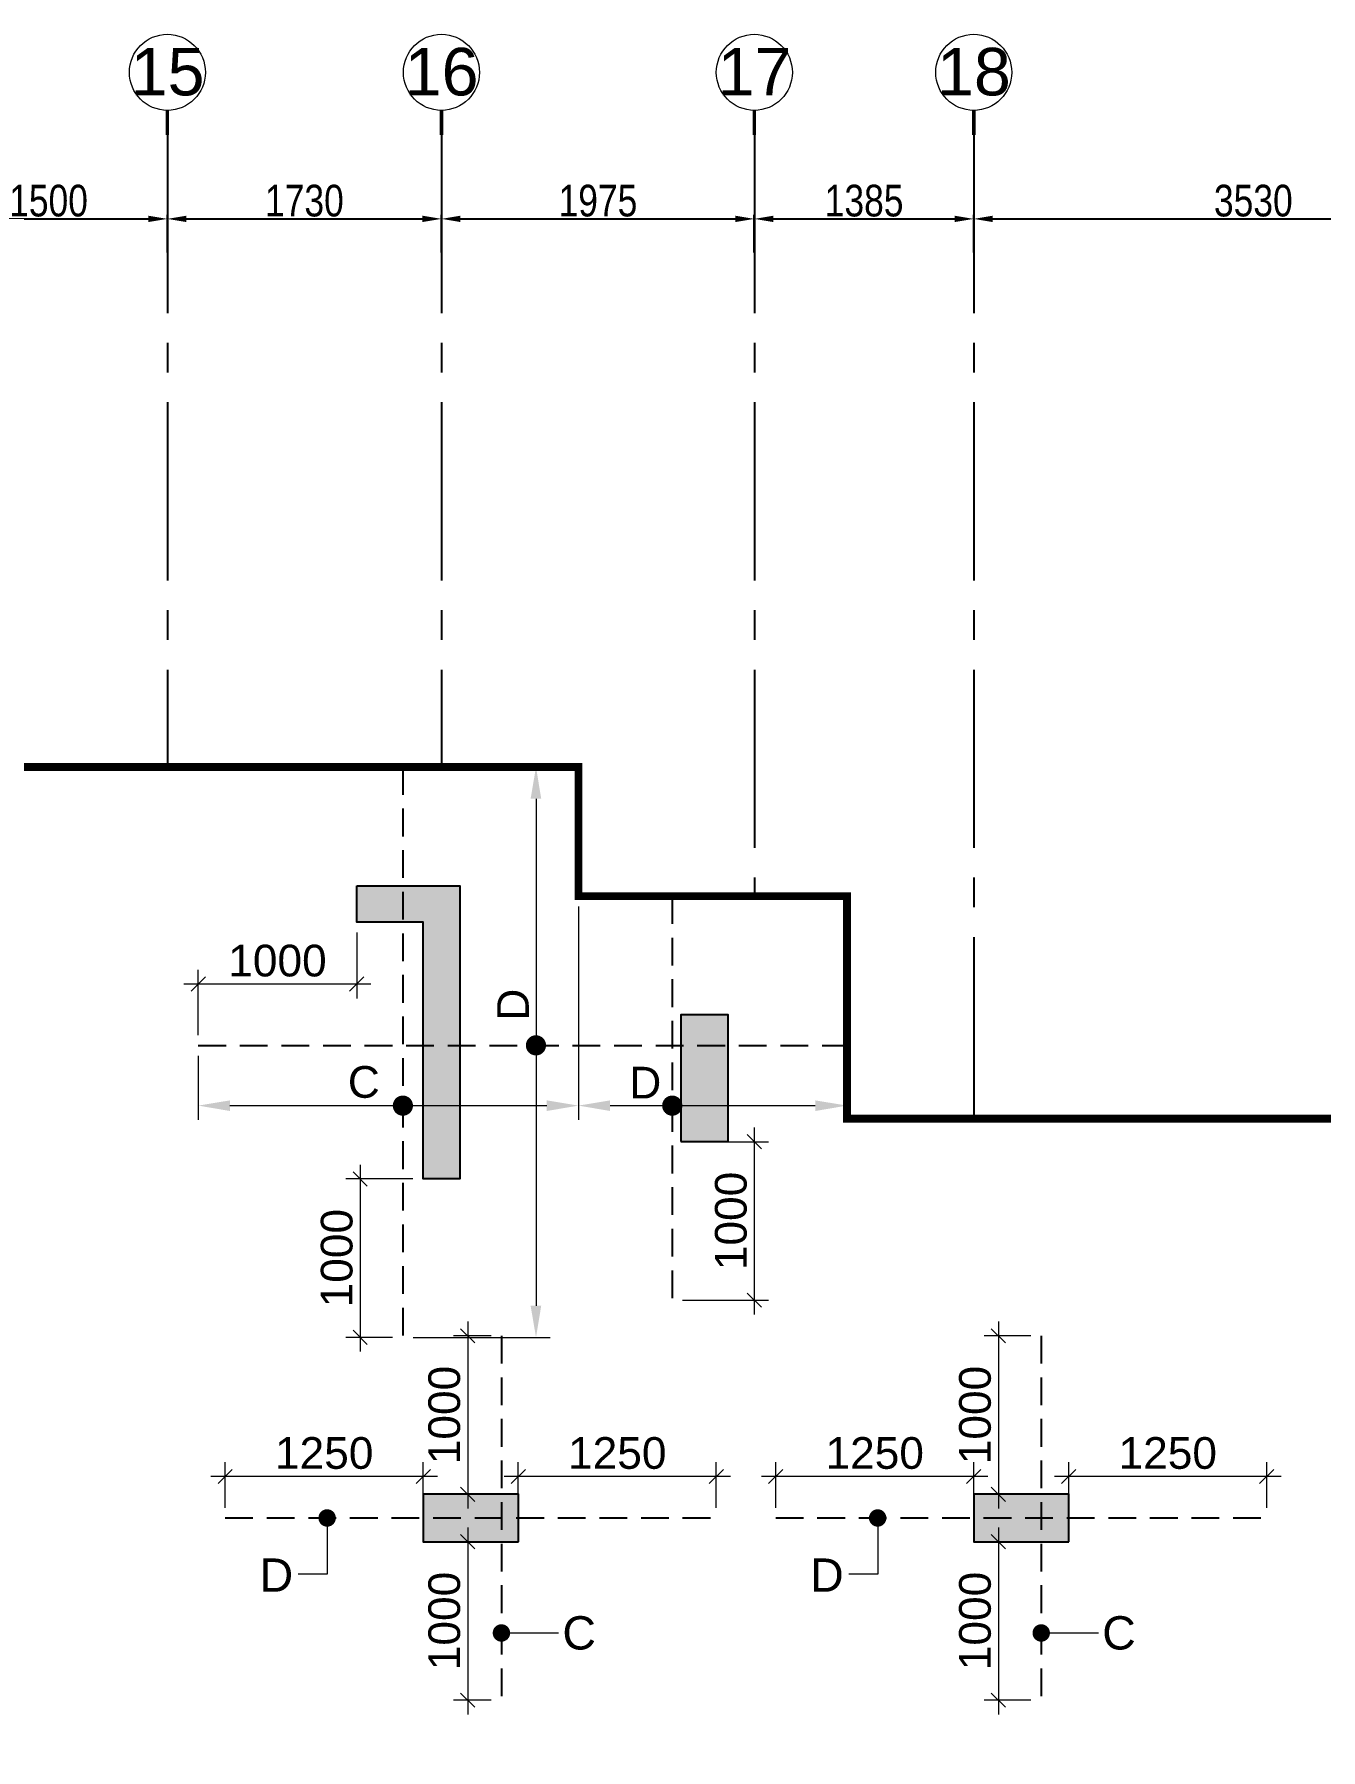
# Model space of a CAD drawing. Header units: millimetres. Extents: x 1123469 to 1883119, y -126924 to 196924.
# Drawn here: x 1483194 to 1491314, y 151212 to 162039 of the extents above; entities that cross this region are included whole.
import ezdxf
from ezdxf.enums import TextEntityAlignment as Align

# ---------------------------------------------------------------- set-up
doc = ezdxf.new("R2010")
doc.units = ezdxf.units.MM
doc.header["$LTSCALE"] = 500
doc.header["$MEASUREMENT"] = 0
doc.header["$PDMODE"] = 34
for name, pattern in [('CONTINOUS', [0]), ('HIDDEN', [0.375, 0.25, -0.125]), ('Site$0$CENTER2', [1.125, 0.75, -0.125, 0.125, -0.125])]:
    doc.linetypes.add(name, pattern=pattern)
doc.layers.get('Defpoints').update_dxf_attribs({"lineweight": 0})
for name, color, linetype, lineweight in [('ARWO', 1, 'Continuous', 18), ('CUT OUT', 1, 'Continuous', 13), ('dim-M', 1, 'Continuous', 15), ('FOOTING', 1, 'Continuous', 15), ('GRID NO.', 7, 'Continuous', 20), ('S - SUNK', 251, 'Continuous', 0), ('TOWER COL HATCH', 253, 'Continuous', 20)]:
    doc.layers.add(name, color=color, linetype=linetype, lineweight=lineweight)
for name, color, linetype in [('COL. DIM', 3, 'Continuous'), ('GRID', 7, 'Continuous'), ('GRID DIM', 7, 'Continuous'), ('reinf.', 4, 'Continuous'), ('TEXT 1', 1, 'Continuous'), ('TOWER AREA COLUMN.', 6, 'Continuous')]:
    doc.layers.add(name, color=color, linetype=linetype)
doc.styles.add('3mm', font='arial.ttf')
doc.styles.add('D50', font='arial.ttf', dxfattribs={"width": 0.8})
doc.dimstyles.new('INNER DIM', dxfattribs={"dimtxt": 200, "dimasz": 120, "dimexe": 25, "dimexo": 25, "dimgap": 12, "dimtad": 1, "dimdec": 0, "dimrnd": 5, "dimzin": 0, "dimdsep": 46, "dimtxsty": 'D50', "dimcen": 0.09, "dimdle": 25, "dimclrt": 6, "dimadec": 0, "dimazin": 0, "dimtfac": 1, "dimtdec": 0, "dimtofl": 0, "dimtmove": 1, "dimatfit": 3, "dimfxl": 75, "dimtolj": 1, "dimtzin": 0, "dimarcsym": 0})
doc.dimstyles.new('PARAMVEER', dxfattribs={"dimtxt": 200, "dimasz": 100, "dimexe": 0, "dimexo": 25, "dimgap": 10, "dimtad": 1, "dimdec": 0, "dimrnd": 5, "dimzin": 0, "dimdsep": 46, "dimtxsty": '3mm', "dimblk": 'OBLIQUE', "dimcen": 0.09, "dimdle": 75, "dimclrd": 1, "dimclre": 1, "dimclrt": 3, "dimadec": 0, "dimazin": 0, "dimtfac": 1, "dimtdec": 0, "dimtmove": 1, "dimatfit": 3, "dimfxl": 100, "dimtolj": 1, "dimtzin": 0, "dimlwd": 18, "dimlwe": 5, "dimarcsym": 0})
doc.dimstyles.new('PARAMVEER BEAM', dxfattribs={"dimtxt": 200, "dimasz": 100, "dimexe": 0, "dimexo": 0, "dimgap": 10, "dimtad": 1, "dimdec": 0, "dimzin": 0, "dimdsep": 46, "dimtxsty": '3mm', "dimblk": 'ARCHTICK', "dimcen": 0.09, "dimdle": 75, "dimclrd": 1, "dimclre": 1, "dimclrt": 3, "dimadec": 0, "dimazin": 0, "dimtfac": 1, "dimtdec": 0, "dimtmove": 1, "dimatfit": 3, "dimfxl": 100, "dimtolj": 1, "dimtzin": 0, "dimlwd": 18, "dimlwe": 5, "dimarcsym": 0})

# ---------------------------------------------------------------- blocks, each defined once
blk = doc.blocks.new('3tgra')
at = {"layer": 'TOWER COL HATCH'}
h = blk.add_hatch(color=253, dxfattribs=at)
h.dxf.hatch_style = 1
h.paths.add_polyline_path([(1387406, 93642), (1388056, 93642), (1388056, 91792), (1387826, 91792), (1387826, 93412), (1387406, 93412)])
h = blk.add_hatch(color=253, dxfattribs=at)
h.dxf.hatch_style = 1
h.paths.add_polyline_path([(1389451, 92027), (1389751, 92027), (1389751, 92827), (1389451, 92827)])
h = blk.add_hatch(color=253, dxfattribs=at)
h.dxf.hatch_style = 1
h.paths.add_polyline_path([(1388426, 89502), (1388426, 89802), (1387826, 89802), (1387826, 89502)])
h = blk.add_hatch(color=253, dxfattribs=at)
h.dxf.hatch_style = 1
h.paths.add_polyline_path([(1391901, 89502), (1391901, 89802), (1391301, 89802), (1391301, 89502)])
at = {"layer": 'TOWER AREA COLUMN.', "color": 4}
blk.add_lwpolyline([(1387406, 93642), (1388056, 93642), (1388056, 91792), (1387826, 91792), (1387826, 93412), (1387406, 93412), (1387406, 93642)], dxfattribs=at)
for points in [[(1389451, 92027), (1389751, 92027), (1389751, 92827), (1389451, 92827)], [(1388426, 89502), (1388426, 89802), (1387826, 89802), (1387826, 89502)], [(1391901, 89502), (1391901, 89802), (1391301, 89802), (1391301, 89502)]]:
    blk.add_lwpolyline(points, close=True, dxfattribs=at)
blk = doc.blocks.new('_Oblique')
at = {"color": 0, "linetype": 'ByBlock', "lineweight": -2}
blk.add_line((-0.5, -0.5), (0.5, 0.5), dxfattribs=at)
blk = doc.blocks.new('*D151')
at = {"layer": 'COL. DIM', "color": 1, "lineweight": 18, "ltscale": 10, "transparency": 16777216}
blk.add_line((1485251, 154904), (1485251, 153724), dxfattribs=at)
at = {"layer": 'COL. DIM', "color": 1, "linetype": 'CONTINOUS', "lineweight": 5, "ltscale": 10, "transparency": 16777216}
for p, q in [((1485584, 154814), (1485161, 154814)), ((1485456, 153814), (1485161, 153814))]:
    blk.add_line(p, q, dxfattribs=at)
at = {"layer": 'Defpoints', "color": 0, "ltscale": 10, "transparency": 16777216}
for p in [(1485649, 154814), (1485251, 153814), (1485521, 153814)]:
    blk.add_point(p, dxfattribs=at)
at = {"layer": 'COL. DIM', "color": 1, "lineweight": 18, "ltscale": 10, "transparency": 16777216, "xscale": 90, "yscale": 90, "zscale": 90}
for p, rotation in [((1485251, 154814), 90), ((1485251, 153814), 270)]:
    blk.add_blockref('_Oblique', p, dxfattribs=dict(at, rotation=rotation))
at = {"layer": 'COL. DIM', "color": 3, "ltscale": 10, "transparency": 16777216, "insert": (1485104, 154314), "char_height": 200, "attachment_point": 5, "rotation": 90, "style": '3mm'}
blk.add_mtext('\\A1;1000', dxfattribs=at)
blk = doc.blocks.new('*D152')
at = {"layer": 'COL. DIM', "color": 1, "linetype": 'CONTINOUS', "lineweight": 5, "ltscale": 10, "transparency": 16777216}
for p, q in [((1485229, 156369), (1485229, 155954)), ((1484229, 155722), (1484229, 156134))]:
    blk.add_line(p, q, dxfattribs=at)
at = {"layer": 'COL. DIM', "color": 1, "lineweight": 18, "ltscale": 10, "transparency": 16777216}
blk.add_line((1485319, 156044), (1484139, 156044), dxfattribs=at)
at = {"layer": 'Defpoints', "color": 0, "ltscale": 10, "transparency": 16777216}
for p in [(1485229, 156434), (1484229, 156044), (1484229, 155657)]:
    blk.add_point(p, dxfattribs=at)
at = {"layer": 'COL. DIM', "color": 1, "lineweight": 18, "ltscale": 10, "transparency": 16777216, "xscale": 90, "yscale": 90, "zscale": 90, "rotation": 180}
blk.add_blockref('_Oblique', (1484229, 156044), dxfattribs=at)
at = {"layer": 'COL. DIM', "color": 1, "lineweight": 18, "ltscale": 10, "transparency": 16777216, "xscale": 90, "yscale": 90, "zscale": 90}
blk.add_blockref('_Oblique', (1485229, 156044), dxfattribs=at)
at = {"layer": 'COL. DIM', "color": 3, "ltscale": 10, "transparency": 16777216, "insert": (1484729, 156191), "char_height": 200, "attachment_point": 5, "style": '3mm'}
blk.add_mtext('\\A1;1000', dxfattribs=at)
blk = doc.blocks.new('*D153')
at = {"layer": 'COL. DIM', "color": 1, "linetype": 'CONTINOUS', "lineweight": 5, "ltscale": 10, "transparency": 16777216}
for p, q in [((1487489, 155049), (1487829, 155049)), ((1487286, 154049), (1487829, 154049))]:
    blk.add_line(p, q, dxfattribs=at)
at = {"layer": 'COL. DIM', "color": 1, "lineweight": 18, "ltscale": 10, "transparency": 16777216}
blk.add_line((1487739, 155139), (1487739, 153959), dxfattribs=at)
at = {"layer": 'Defpoints', "color": 0, "ltscale": 10, "transparency": 16777216}
for p in [(1487424, 155049), (1487221, 154049), (1487739, 154049)]:
    blk.add_point(p, dxfattribs=at)
at = {"layer": 'COL. DIM', "color": 1, "lineweight": 18, "ltscale": 10, "transparency": 16777216, "xscale": 90, "yscale": 90, "zscale": 90}
for p, rotation in [((1487739, 155049), 90), ((1487739, 154049), 270)]:
    blk.add_blockref('_Oblique', p, dxfattribs=dict(at, rotation=rotation))
at = {"layer": 'COL. DIM', "color": 3, "ltscale": 10, "transparency": 16777216, "insert": (1487592, 154549), "char_height": 200, "attachment_point": 5, "rotation": 90, "style": '3mm'}
blk.add_mtext('\\A1;1000', dxfattribs=at)
blk = doc.blocks.new('*D159')
at = {"layer": 'COL. DIM', "color": 1, "linetype": 'CONTINOUS', "lineweight": 5, "ltscale": 10, "transparency": 16777216}
for p, q in [((1486629, 156534), (1486629, 155187)), ((1484229, 155592), (1484229, 155187))]:
    blk.add_line(p, q, dxfattribs=at)
at = {"layer": 'COL. DIM', "color": 1, "lineweight": 18, "ltscale": 10, "transparency": 16777216}
blk.add_line((1484429, 155277), (1486429, 155277), dxfattribs=at)
at = {"layer": 'COL. DIM', "color": 1, "ltscale": 10, "transparency": 16777216}
for points in [[(1484429, 155310), (1484429, 155243), (1484229, 155277)], [(1486429, 155310), (1486429, 155243), (1486629, 155277)]]:
    blk.add_solid(points, dxfattribs=at)
at = {"layer": 'Defpoints', "color": 0, "ltscale": 10, "transparency": 16777216}
for p in [(1486629, 156599), (1484229, 155657), (1486629, 155277)]:
    blk.add_point(p, dxfattribs=at)
at = {"layer": 'COL. DIM', "color": 3, "ltscale": 10, "transparency": 16777216, "insert": (1485274, 155425), "char_height": 200, "attachment_point": 5, "style": '3mm'}
blk.add_mtext('\\A1;C', dxfattribs=at)
blk = doc.blocks.new('*D156')
at = {"layer": 'COL. DIM', "color": 1, "linetype": 'CONTINOUS', "lineweight": 5, "ltscale": 10, "transparency": 16777216}
for p, q in [((1486629, 155496), (1486629, 155187)), ((1488324, 155496), (1488324, 155187))]:
    blk.add_line(p, q, dxfattribs=at)
at = {"layer": 'COL. DIM', "color": 1, "lineweight": 18, "ltscale": 10, "transparency": 16777216}
blk.add_line((1486829, 155277), (1488124, 155277), dxfattribs=at)
at = {"layer": 'COL. DIM', "color": 1, "ltscale": 10, "transparency": 16777216}
for points in [[(1486829, 155310), (1486829, 155243), (1486629, 155277)], [(1488124, 155310), (1488124, 155243), (1488324, 155277)]]:
    blk.add_solid(points, dxfattribs=at)
at = {"layer": 'Defpoints', "color": 0, "ltscale": 10, "transparency": 16777216}
for p in [(1486629, 155561), (1488324, 155561), (1488324, 155277)]:
    blk.add_point(p, dxfattribs=at)
at = {"layer": 'COL. DIM', "color": 3, "ltscale": 10, "transparency": 16777216, "insert": (1487051, 155422), "char_height": 200, "attachment_point": 5, "style": '3mm'}
blk.add_mtext('\\A1;D', dxfattribs=at)
blk = doc.blocks.new('*D160')
at = {"layer": 'COL. DIM', "color": 1, "linetype": 'CONTINOUS', "lineweight": 5, "ltscale": 10, "transparency": 16777216}
for p, q in [((1486401, 157414), (1486451, 157414)), ((1485586, 153814), (1486451, 153814))]:
    blk.add_line(p, q, dxfattribs=at)
at = {"layer": 'COL. DIM', "color": 1, "lineweight": 18, "ltscale": 10, "transparency": 16777216}
blk.add_line((1486361, 157214), (1486361, 154014), dxfattribs=at)
at = {"layer": 'COL. DIM', "color": 1, "ltscale": 10, "transparency": 16777216}
for points in [[(1486327, 157214), (1486394, 157214), (1486361, 157414)], [(1486327, 154014), (1486394, 154014), (1486361, 153814)]]:
    blk.add_solid(points, dxfattribs=at)
at = {"layer": 'Defpoints', "color": 0, "ltscale": 10, "transparency": 16777216}
for p in [(1486336, 157414), (1485521, 153814), (1486361, 153814)]:
    blk.add_point(p, dxfattribs=at)
at = {"layer": 'COL. DIM', "color": 3, "ltscale": 10, "transparency": 16777216, "insert": (1486216, 155914), "char_height": 200, "attachment_point": 5, "rotation": 90, "style": '3mm'}
blk.add_mtext('\\A1;D', dxfattribs=at)
blk = doc.blocks.new('*D175')
at = {"layer": 'COL. DIM', "color": 1, "lineweight": 18, "ltscale": 10, "transparency": 16777216}
blk.add_line((1489280, 152614), (1489280, 151434), dxfattribs=at)
at = {"layer": 'COL. DIM', "color": 1, "linetype": 'CONTINOUS', "lineweight": 5, "ltscale": 10, "transparency": 16777216}
for p, q in [((1489485, 152524), (1489190, 152524)), ((1489485, 151524), (1489190, 151524))]:
    blk.add_line(p, q, dxfattribs=at)
at = {"layer": 'Defpoints', "color": 0, "ltscale": 10, "transparency": 16777216}
for p in [(1489550, 152524), (1489280, 151524), (1489550, 151524)]:
    blk.add_point(p, dxfattribs=at)
at = {"layer": 'COL. DIM', "color": 1, "lineweight": 18, "ltscale": 10, "transparency": 16777216, "xscale": 90, "yscale": 90, "zscale": 90}
for p, rotation in [((1489280, 152524), 90), ((1489280, 151524), 270)]:
    blk.add_blockref('_Oblique', p, dxfattribs=dict(at, rotation=rotation))
at = {"layer": 'COL. DIM', "color": 3, "ltscale": 10, "transparency": 16777216, "insert": (1489133, 152024), "char_height": 200, "attachment_point": 5, "rotation": 90, "style": '3mm'}
blk.add_mtext('\\A1;1000', dxfattribs=at)
blk = doc.blocks.new('_ArchTick')
at = {"color": 0, "linetype": 'ByBlock', "const_width": 0.15}
blk.add_lwpolyline([(-0.5, -0.5), (0.5, 0.5)], dxfattribs=at)
blk = doc.blocks.new('*D176')
at = {"layer": 'COL. DIM', "color": 1, "linetype": 'CONTINOUS', "lineweight": 5, "ltscale": 10, "transparency": 16777216}
for p, q in [((1487874, 152739), (1487874, 153026)), ((1489124, 152739), (1489124, 153026))]:
    blk.add_line(p, q, dxfattribs=at)
at = {"layer": 'COL. DIM', "color": 1, "lineweight": 18, "ltscale": 10, "transparency": 16777216}
blk.add_line((1489214, 152936), (1487784, 152936), dxfattribs=at)
at = {"layer": 'Defpoints', "color": 0, "ltscale": 10, "transparency": 16777216}
for p in [(1487874, 152936), (1487874, 152674), (1489124, 152674)]:
    blk.add_point(p, dxfattribs=at)
at = {"layer": 'COL. DIM', "color": 1, "lineweight": 18, "ltscale": 10, "transparency": 16777216, "xscale": 90, "yscale": 90, "zscale": 90, "rotation": 180}
blk.add_blockref('_Oblique', (1487874, 152936), dxfattribs=at)
at = {"layer": 'COL. DIM', "color": 1, "lineweight": 18, "ltscale": 10, "transparency": 16777216, "xscale": 90, "yscale": 90, "zscale": 90}
blk.add_blockref('_Oblique', (1489124, 152936), dxfattribs=at)
at = {"layer": 'COL. DIM', "color": 3, "ltscale": 10, "transparency": 16777216, "insert": (1488499, 153083), "char_height": 200, "attachment_point": 5, "style": '3mm'}
blk.add_mtext('\\A1;1250', dxfattribs=at)
blk = doc.blocks.new('*D177')
at = {"layer": 'COL. DIM', "color": 1, "linetype": 'CONTINOUS', "lineweight": 5, "ltscale": 10, "transparency": 16777216}
for p, q in [((1489724, 152739), (1489724, 153026)), ((1490974, 152739), (1490974, 153026))]:
    blk.add_line(p, q, dxfattribs=at)
at = {"layer": 'COL. DIM', "color": 1, "lineweight": 18, "ltscale": 10, "transparency": 16777216}
blk.add_line((1491064, 152936), (1489634, 152936), dxfattribs=at)
at = {"layer": 'Defpoints', "color": 0, "ltscale": 10, "transparency": 16777216}
for p in [(1489724, 152936), (1489724, 152674), (1490974, 152674)]:
    blk.add_point(p, dxfattribs=at)
at = {"layer": 'COL. DIM', "color": 1, "lineweight": 18, "ltscale": 10, "transparency": 16777216, "xscale": 90, "yscale": 90, "zscale": 90, "rotation": 180}
blk.add_blockref('_Oblique', (1489724, 152936), dxfattribs=at)
at = {"layer": 'COL. DIM', "color": 1, "lineweight": 18, "ltscale": 10, "transparency": 16777216, "xscale": 90, "yscale": 90, "zscale": 90}
blk.add_blockref('_Oblique', (1490974, 152936), dxfattribs=at)
at = {"layer": 'COL. DIM', "color": 3, "ltscale": 10, "transparency": 16777216, "insert": (1490349, 153083), "char_height": 200, "attachment_point": 5, "style": '3mm'}
blk.add_mtext('\\A1;1250', dxfattribs=at)
blk = doc.blocks.new('*D178')
at = {"layer": 'COL. DIM', "color": 1, "lineweight": 18, "ltscale": 10, "transparency": 16777216}
blk.add_line((1489280, 153914), (1489280, 152734), dxfattribs=at)
at = {"layer": 'COL. DIM', "color": 1, "linetype": 'CONTINOUS', "lineweight": 5, "ltscale": 10, "transparency": 16777216}
for p, q in [((1489485, 153824), (1489190, 153824)), ((1489485, 152824), (1489190, 152824))]:
    blk.add_line(p, q, dxfattribs=at)
at = {"layer": 'Defpoints', "color": 0, "ltscale": 10, "transparency": 16777216}
for p in [(1489550, 153824), (1489280, 152824), (1489550, 152824)]:
    blk.add_point(p, dxfattribs=at)
at = {"layer": 'COL. DIM', "color": 1, "lineweight": 18, "ltscale": 10, "transparency": 16777216, "xscale": 90, "yscale": 90, "zscale": 90}
for p, rotation in [((1489280, 153824), 90), ((1489280, 152824), 270)]:
    blk.add_blockref('_Oblique', p, dxfattribs=dict(at, rotation=rotation))
at = {"layer": 'COL. DIM', "color": 3, "ltscale": 10, "transparency": 16777216, "insert": (1489133, 153324), "char_height": 200, "attachment_point": 5, "rotation": 90, "style": '3mm'}
blk.add_mtext('\\A1;1000', dxfattribs=at)
blk = doc.blocks.new('*D179')
at = {"layer": 'COL. DIM', "color": 1, "lineweight": 18, "ltscale": 10, "transparency": 16777216}
blk.add_line((1485930, 152614), (1485930, 151434), dxfattribs=at)
at = {"layer": 'COL. DIM', "color": 1, "linetype": 'CONTINOUS', "lineweight": 5, "ltscale": 10, "transparency": 16777216}
for p, q in [((1486078, 152524), (1485840, 152524)), ((1486078, 151524), (1485840, 151524))]:
    blk.add_line(p, q, dxfattribs=at)
at = {"layer": 'Defpoints', "color": 0, "ltscale": 10, "transparency": 16777216}
for p in [(1486143, 152524), (1485930, 151524), (1486143, 151524)]:
    blk.add_point(p, dxfattribs=at)
at = {"layer": 'COL. DIM', "color": 1, "lineweight": 18, "ltscale": 10, "transparency": 16777216, "xscale": 90, "yscale": 90, "zscale": 90}
for p, rotation in [((1485930, 152524), 90), ((1485930, 151524), 270)]:
    blk.add_blockref('_Oblique', p, dxfattribs=dict(at, rotation=rotation))
at = {"layer": 'COL. DIM', "color": 3, "ltscale": 10, "transparency": 16777216, "insert": (1485783, 152024), "char_height": 200, "attachment_point": 5, "rotation": 90, "style": '3mm'}
blk.add_mtext('\\A1;1000', dxfattribs=at)
blk = doc.blocks.new('*D180')
at = {"layer": 'COL. DIM', "color": 1, "linetype": 'CONTINOUS', "lineweight": 5, "ltscale": 10, "transparency": 16777216}
for p, q in [((1484399, 152739), (1484399, 153026)), ((1485649, 152739), (1485649, 153026))]:
    blk.add_line(p, q, dxfattribs=at)
at = {"layer": 'COL. DIM', "color": 1, "lineweight": 18, "ltscale": 10, "transparency": 16777216}
blk.add_line((1485739, 152936), (1484309, 152936), dxfattribs=at)
at = {"layer": 'Defpoints', "color": 0, "ltscale": 10, "transparency": 16777216}
for p in [(1484399, 152936), (1484399, 152674), (1485649, 152674)]:
    blk.add_point(p, dxfattribs=at)
at = {"layer": 'COL. DIM', "color": 1, "lineweight": 18, "ltscale": 10, "transparency": 16777216, "xscale": 90, "yscale": 90, "zscale": 90, "rotation": 180}
blk.add_blockref('_Oblique', (1484399, 152936), dxfattribs=at)
at = {"layer": 'COL. DIM', "color": 1, "lineweight": 18, "ltscale": 10, "transparency": 16777216, "xscale": 90, "yscale": 90, "zscale": 90}
blk.add_blockref('_Oblique', (1485649, 152936), dxfattribs=at)
at = {"layer": 'COL. DIM', "color": 3, "ltscale": 10, "transparency": 16777216, "insert": (1485024, 153083), "char_height": 200, "attachment_point": 5, "style": '3mm'}
blk.add_mtext('\\A1;1250', dxfattribs=at)
blk = doc.blocks.new('*D181')
at = {"layer": 'COL. DIM', "color": 1, "linetype": 'CONTINOUS', "lineweight": 5, "ltscale": 10, "transparency": 16777216}
for p, q in [((1486249, 152739), (1486249, 153026)), ((1487499, 152739), (1487499, 153026))]:
    blk.add_line(p, q, dxfattribs=at)
at = {"layer": 'COL. DIM', "color": 1, "lineweight": 18, "ltscale": 10, "transparency": 16777216}
blk.add_line((1487589, 152936), (1486159, 152936), dxfattribs=at)
at = {"layer": 'Defpoints', "color": 0, "ltscale": 10, "transparency": 16777216}
for p in [(1486249, 152936), (1486249, 152674), (1487499, 152674)]:
    blk.add_point(p, dxfattribs=at)
at = {"layer": 'COL. DIM', "color": 1, "lineweight": 18, "ltscale": 10, "transparency": 16777216, "xscale": 90, "yscale": 90, "zscale": 90, "rotation": 180}
blk.add_blockref('_Oblique', (1486249, 152936), dxfattribs=at)
at = {"layer": 'COL. DIM', "color": 1, "lineweight": 18, "ltscale": 10, "transparency": 16777216, "xscale": 90, "yscale": 90, "zscale": 90}
blk.add_blockref('_Oblique', (1487499, 152936), dxfattribs=at)
at = {"layer": 'COL. DIM', "color": 3, "ltscale": 10, "transparency": 16777216, "insert": (1486874, 153083), "char_height": 200, "attachment_point": 5, "style": '3mm'}
blk.add_mtext('\\A1;1250', dxfattribs=at)
blk = doc.blocks.new('*D182')
at = {"layer": 'COL. DIM', "color": 1, "lineweight": 18, "ltscale": 10, "transparency": 16777216}
blk.add_line((1485930, 153914), (1485930, 152734), dxfattribs=at)
at = {"layer": 'COL. DIM', "color": 1, "linetype": 'CONTINOUS', "lineweight": 5, "ltscale": 10, "transparency": 16777216}
for p, q in [((1486078, 153824), (1485840, 153824)), ((1486078, 152824), (1485840, 152824))]:
    blk.add_line(p, q, dxfattribs=at)
at = {"layer": 'Defpoints', "color": 0, "ltscale": 10, "transparency": 16777216}
for p in [(1486143, 153824), (1485930, 152824), (1486143, 152824)]:
    blk.add_point(p, dxfattribs=at)
at = {"layer": 'COL. DIM', "color": 1, "lineweight": 18, "ltscale": 10, "transparency": 16777216, "xscale": 90, "yscale": 90, "zscale": 90}
for p, rotation in [((1485930, 153824), 90), ((1485930, 152824), 270)]:
    blk.add_blockref('_Oblique', p, dxfattribs=dict(at, rotation=rotation))
at = {"layer": 'COL. DIM', "color": 3, "ltscale": 10, "transparency": 16777216, "insert": (1485783, 153324), "char_height": 200, "attachment_point": 5, "rotation": 90, "style": '3mm'}
blk.add_mtext('\\A1;1000', dxfattribs=at)
blk = doc.blocks.new('GRID MARK')
at = {"layer": 'GRID NO.', "const_width": 50}
blk.add_lwpolyline([(0, -541), (0, -891)], dxfattribs=at)
at = {"layer": 'GRID NO.'}
blk.add_circle((0, 0), 541, dxfattribs=at)
at = {"layer": 'GRID NO.', "style": 'D50', "width": 0.8}
blk.add_attdef('Y1', text='', height=500, dxfattribs=at).set_placement((-33, -267), align=Align.CENTER)
blk = doc.blocks.new('*D200')
at = {"layer": 'Defpoints', "color": 0, "linetype": 'Continuous', "transparency": 16777216}
for p in [(1484034, 160874), (1484034, 160636), (1482534, 160563)]:
    blk.add_point(p, dxfattribs=at)
at = {"layer": 'GRID DIM', "color": 0, "linetype": 'Continuous', "lineweight": -2, "transparency": 16777216}
for p, q in [((1482534, 160588), (1482534, 160899)), ((1484034, 160661), (1484034, 160899))]:
    blk.add_line(p, q, dxfattribs=at)
at = {"layer": 'GRID DIM', "linetype": 'Continuous', "lineweight": -2, "transparency": 16777216}
blk.add_line((1482654, 160874), (1483914, 160874), dxfattribs=at)
at = {"layer": 'GRID DIM', "linetype": 'Continuous', "transparency": 16777216}
for points in [[(1482654, 160894), (1482654, 160854), (1482534, 160874)], [(1483914, 160894), (1483914, 160854), (1484034, 160874)]]:
    blk.add_solid(points, dxfattribs=at)
at = {"layer": 'GRID DIM', "linetype": 'Continuous', "transparency": 16777216, "insert": (1483284, 160988), "char_height": 200, "attachment_point": 5, "style": 'D50'}
blk.add_mtext('\\A1;1500', dxfattribs=at)
blk = doc.blocks.new('*D201')
at = {"layer": 'Defpoints', "color": 0, "linetype": 'Continuous', "transparency": 16777216}
for p in [(1485764, 160874), (1484034, 160636), (1485764, 160636)]:
    blk.add_point(p, dxfattribs=at)
at = {"layer": 'GRID DIM', "color": 0, "linetype": 'Continuous', "lineweight": -2, "transparency": 16777216}
for p, q in [((1484034, 160661), (1484034, 160899)), ((1485764, 160661), (1485764, 160899))]:
    blk.add_line(p, q, dxfattribs=at)
at = {"layer": 'GRID DIM', "linetype": 'Continuous', "lineweight": -2, "transparency": 16777216}
blk.add_line((1484154, 160874), (1485644, 160874), dxfattribs=at)
at = {"layer": 'GRID DIM', "linetype": 'Continuous', "transparency": 16777216}
for points in [[(1484154, 160894), (1484154, 160854), (1484034, 160874)], [(1485644, 160894), (1485644, 160854), (1485764, 160874)]]:
    blk.add_solid(points, dxfattribs=at)
at = {"layer": 'GRID DIM', "linetype": 'Continuous', "transparency": 16777216, "insert": (1484899, 160988), "char_height": 200, "attachment_point": 5, "style": 'D50'}
blk.add_mtext('\\A1;1730', dxfattribs=at)
blk = doc.blocks.new('*D202')
at = {"layer": 'Defpoints', "color": 0, "linetype": 'Continuous', "transparency": 16777216}
for p in [(1487739, 160874), (1485764, 160636), (1487739, 160636)]:
    blk.add_point(p, dxfattribs=at)
at = {"layer": 'GRID DIM', "color": 0, "linetype": 'Continuous', "lineweight": -2, "transparency": 16777216}
for p, q in [((1485764, 160661), (1485764, 160899)), ((1487739, 160661), (1487739, 160899))]:
    blk.add_line(p, q, dxfattribs=at)
at = {"layer": 'GRID DIM', "linetype": 'Continuous', "lineweight": -2, "transparency": 16777216}
blk.add_line((1485884, 160874), (1487619, 160874), dxfattribs=at)
at = {"layer": 'GRID DIM', "linetype": 'Continuous', "transparency": 16777216}
for points in [[(1485884, 160894), (1485884, 160854), (1485764, 160874)], [(1487619, 160894), (1487619, 160854), (1487739, 160874)]]:
    blk.add_solid(points, dxfattribs=at)
at = {"layer": 'GRID DIM', "linetype": 'Continuous', "transparency": 16777216, "insert": (1486752, 160988), "char_height": 200, "attachment_point": 5, "style": 'D50'}
blk.add_mtext('\\A1;1975', dxfattribs=at)
blk = doc.blocks.new('*D203')
at = {"layer": 'Defpoints', "color": 0, "linetype": 'Continuous', "transparency": 16777216}
for p in [(1489124, 160874), (1487739, 160636), (1489124, 160636)]:
    blk.add_point(p, dxfattribs=at)
at = {"layer": 'GRID DIM', "color": 0, "linetype": 'Continuous', "lineweight": -2, "transparency": 16777216}
for p, q in [((1487739, 160661), (1487739, 160899)), ((1489124, 160661), (1489124, 160899))]:
    blk.add_line(p, q, dxfattribs=at)
at = {"layer": 'GRID DIM', "linetype": 'Continuous', "lineweight": -2, "transparency": 16777216}
blk.add_line((1487859, 160874), (1489004, 160874), dxfattribs=at)
at = {"layer": 'GRID DIM', "linetype": 'Continuous', "transparency": 16777216}
for points in [[(1487859, 160894), (1487859, 160854), (1487739, 160874)], [(1489004, 160894), (1489004, 160854), (1489124, 160874)]]:
    blk.add_solid(points, dxfattribs=at)
at = {"layer": 'GRID DIM', "linetype": 'Continuous', "transparency": 16777216, "insert": (1488432, 160988), "char_height": 200, "attachment_point": 5, "style": 'D50'}
blk.add_mtext('\\A1;1385', dxfattribs=at)
blk = doc.blocks.new('*D204')
at = {"layer": 'Defpoints', "color": 0, "linetype": 'Continuous', "transparency": 16777216}
for p in [(1492654, 160874), (1489124, 160636), (1492654, 160352)]:
    blk.add_point(p, dxfattribs=at)
at = {"layer": 'GRID DIM', "color": 0, "linetype": 'Continuous', "lineweight": -2, "transparency": 16777216}
for p, q in [((1489124, 160661), (1489124, 160899)), ((1492654, 160377), (1492654, 160899))]:
    blk.add_line(p, q, dxfattribs=at)
at = {"layer": 'GRID DIM', "linetype": 'Continuous', "lineweight": -2, "transparency": 16777216}
blk.add_line((1489244, 160874), (1492534, 160874), dxfattribs=at)
at = {"layer": 'GRID DIM', "linetype": 'Continuous', "transparency": 16777216}
for points in [[(1489244, 160894), (1489244, 160854), (1489124, 160874)], [(1492534, 160894), (1492534, 160854), (1492654, 160874)]]:
    blk.add_solid(points, dxfattribs=at)
at = {"layer": 'GRID DIM', "linetype": 'Continuous', "transparency": 16777216, "insert": (1490889, 160988), "char_height": 200, "attachment_point": 5, "style": 'D50'}
blk.add_mtext('\\A1;3530', dxfattribs=at)
blk = doc.blocks.new('*D2625')
at = {"layer": 'COL. DIM', "color": 1, "lineweight": 18, "ltscale": 10, "transparency": 16777216}
blk.add_line((1725456, 141997), (1725456, 141517), dxfattribs=at)
at = {"layer": 'COL. DIM', "color": 1, "linetype": 'CONTINOUS', "lineweight": 5, "ltscale": 10, "transparency": 16777216}
for p, q in [((1725012, 141907), (1725546, 141907)), ((1724393, 141607), (1725546, 141607))]:
    blk.add_line(p, q, dxfattribs=at)
at = {"layer": 'Defpoints', "color": 0, "ltscale": 10, "transparency": 16777216}
for p in [(1358872, 158914), (1431761, 158914), (1724947, 141907), (1724328, 141607), (1725456, 141607), (1442851, 126979)]:
    blk.add_point(p, dxfattribs=at)
at = {"layer": 'S - SUNK', "color": 1, "lineweight": 18, "ltscale": 10, "transparency": 16777216}
blk.add_line((1358872, 126904), (1358872, 158989), dxfattribs=at)
at = {"layer": 'S - SUNK', "color": 1, "lineweight": 5, "ltscale": 10, "transparency": 16777216}
for p, q in [((1358872, 158914), (1358872, 158914)), ((1358872, 126979), (1358872, 126979))]:
    blk.add_line(p, q, dxfattribs=at)
at = {"layer": 'COL. DIM', "color": 1, "lineweight": 18, "ltscale": 10, "transparency": 16777216, "xscale": 90, "yscale": 90, "zscale": 90}
for p, rotation in [((1725456, 141907), 90), ((1725456, 141607), 270)]:
    blk.add_blockref('_Oblique', p, dxfattribs=dict(at, rotation=rotation))
at = {"layer": 'S - SUNK', "color": 1, "lineweight": 18, "ltscale": 10, "transparency": 16777216, "xscale": 100, "yscale": 100, "zscale": 100}
for p, rotation in [((1358872, 158914), 90), ((1358872, 126979), 270)]:
    blk.add_blockref('_Oblique', p, dxfattribs=dict(at, rotation=rotation))
at = {"layer": 'COL. DIM', "color": 3, "ltscale": 10, "transparency": 16777216, "insert": (1725308, 141757), "char_height": 200, "attachment_point": 5, "rotation": 90, "style": '3mm'}
blk.add_mtext('\\A1;300', dxfattribs=at)
at = {"layer": 'S - SUNK', "color": 3, "ltscale": 10, "transparency": 16777216, "insert": (1358760, 142947), "char_height": 200, "attachment_point": 5, "rotation": 90, "style": '3mm'}
blk.add_mtext('\\A1;31935', dxfattribs=at)
blk = doc.blocks.new('*D3557')
at = {"layer": 'COL. DIM', "color": 1, "lineweight": 18, "ltscale": 10, "transparency": 16777216}
for p, q in [((1830518, 155675), (1830518, 154998)), ((1830518, 155088), (1830518, 154608))]:
    blk.add_line(p, q, dxfattribs=at)
at = {"layer": 'COL. DIM', "color": 1, "linetype": 'CONTINOUS', "lineweight": 5, "ltscale": 10, "transparency": 16777216}
for p, q in [((1830059, 154998), (1830608, 154998)), ((1830171, 154698), (1830608, 154698))]:
    blk.add_line(p, q, dxfattribs=at)
at = {"layer": 'Defpoints', "color": 0, "ltscale": 10, "transparency": 16777216}
for p in [(1418936, 156725), (1417241, 156599), (1418936, 156599), (1829994, 154998), (1830106, 154698), (1830518, 154698)]:
    blk.add_point(p, dxfattribs=at)
at = {"layer": 'S - SUNK', "color": 1, "lineweight": 18, "ltscale": 10, "transparency": 16777216}
blk.add_line((1417166, 156725), (1419011, 156725), dxfattribs=at)
at = {"layer": 'S - SUNK', "color": 1, "lineweight": 5, "ltscale": 10, "transparency": 16777216}
for p, q in [((1417241, 156725), (1417241, 156725)), ((1418936, 156725), (1418936, 156725))]:
    blk.add_line(p, q, dxfattribs=at)
at = {"layer": 'COL. DIM', "color": 1, "lineweight": 18, "ltscale": 10, "transparency": 16777216, "xscale": 90, "yscale": 90, "zscale": 90}
for p, rotation in [((1830518, 154998), 90), ((1830518, 154698), 270)]:
    blk.add_blockref('_Oblique', p, dxfattribs=dict(at, rotation=rotation))
at = {"layer": 'S - SUNK', "color": 1, "lineweight": 18, "ltscale": 10, "transparency": 16777216, "xscale": 100, "yscale": 100, "zscale": 100, "rotation": 180}
blk.add_blockref('_Oblique', (1417241, 156725), dxfattribs=at)
at = {"layer": 'S - SUNK', "color": 1, "lineweight": 18, "ltscale": 10, "transparency": 16777216, "xscale": 100, "yscale": 100, "zscale": 100}
blk.add_blockref('_Oblique', (1418936, 156725), dxfattribs=at)
at = {"layer": 'COL. DIM', "color": 3, "ltscale": 10, "transparency": 16777216, "insert": (1830371, 155409), "char_height": 200, "attachment_point": 5, "rotation": 90, "style": '3mm'}
blk.add_mtext('\\A1;300', dxfattribs=at)
at = {"layer": 'S - SUNK', "color": 3, "ltscale": 10, "transparency": 16777216, "insert": (1418088, 156837), "char_height": 200, "attachment_point": 5, "style": '3mm'}
blk.add_mtext('\\A1;1695', dxfattribs=at)
blk = doc.blocks.new('*D3556')
at = {"layer": 'COL. DIM', "color": 1, "lineweight": 18, "ltscale": 10, "transparency": 16777216}
blk.add_line((1817174, 134748), (1817174, 133598), dxfattribs=at)
at = {"layer": 'COL. DIM', "color": 1, "linetype": 'CONTINOUS', "lineweight": 5, "ltscale": 10, "transparency": 16777216}
for p, q in [((1817864, 134658), (1817084, 134658)), ((1816402, 133688), (1817264, 133688))]:
    blk.add_line(p, q, dxfattribs=at)
at = {"layer": 'Defpoints', "color": 0, "ltscale": 10, "transparency": 16777216}
for p in [(1417088, 156599), (1417241, 156599), (1417241, 155194), (1817929, 134658), (1816337, 133688), (1817174, 133688)]:
    blk.add_point(p, dxfattribs=at)
at = {"layer": 'S - SUNK', "color": 1, "lineweight": 18, "ltscale": 10, "transparency": 16777216}
blk.add_line((1417088, 155119), (1417088, 156674), dxfattribs=at)
at = {"layer": 'S - SUNK', "color": 1, "lineweight": 5, "ltscale": 10, "transparency": 16777216}
for p, q in [((1417088, 156599), (1417088, 156599)), ((1417088, 155194), (1417088, 155194))]:
    blk.add_line(p, q, dxfattribs=at)
at = {"layer": 'COL. DIM', "color": 1, "lineweight": 18, "ltscale": 10, "transparency": 16777216, "xscale": 90, "yscale": 90, "zscale": 90}
for p, rotation in [((1817174, 134658), 90), ((1817174, 133688), 270)]:
    blk.add_blockref('_Oblique', p, dxfattribs=dict(at, rotation=rotation))
at = {"layer": 'S - SUNK', "color": 1, "lineweight": 18, "ltscale": 10, "transparency": 16777216, "xscale": 100, "yscale": 100, "zscale": 100}
for p, rotation in [((1417088, 156599), 90), ((1417088, 155194), 270)]:
    blk.add_blockref('_Oblique', p, dxfattribs=dict(at, rotation=rotation))
at = {"layer": 'COL. DIM', "color": 3, "ltscale": 10, "transparency": 16777216, "insert": (1817027, 134173), "char_height": 200, "attachment_point": 5, "rotation": 90, "style": '3mm'}
blk.add_mtext('\\A1;970', dxfattribs=at)
at = {"layer": 'S - SUNK', "color": 3, "ltscale": 10, "transparency": 16777216, "insert": (1416976, 155897), "char_height": 200, "attachment_point": 5, "rotation": 90, "style": '3mm'}
blk.add_mtext('\\A1;1405', dxfattribs=at)

msp = doc.modelspace()

# ---------------------------------------------------------------- linework, layer by layer
at = {"layer": 'dim-M', "color": 4, "ltscale": 10, "const_width": 63.8}
for points in [[(1486328.9, 155657.3, 1), (1486392.6, 155657.3, 1)], [(1485488.8, 155276.7, 1), (1485552.6, 155276.7, 1)], [(1487189.2, 155276.7, 1), (1487252.9, 155276.7, 1)]]:
    msp.add_lwpolyline(points, format="xyb", close=True, dxfattribs=at)
at = {"layer": 'FOOTING', "color": 3, "ltscale": 10, "const_width": 50}
msp.add_lwpolyline([(1514784.2, 139394.2), (1488604.2, 139394.2), (1488604.2, 126979.3), (1480049.2, 126979.3), (1480049.2, 126464.3), (1471269.2, 126464.3), (1471269.2, 126979.3), (1462714.2, 126979.3), (1462714.2, 148629.4), (1473804.2, 148629.4), (1473804.2, 158914.1), (1482679.2, 158914.1), (1482679.2, 157414.1), (1486629.2, 157414.1), (1486629.2, 156599.2), (1488324.2, 156599.2), (1488324.2, 155194.2), (1515064.2, 155194.2)], dxfattribs=at)
at = {"layer": 'GRID', "color": 16, "linetype": 'Site$0$CENTER2', "ltscale": 3}
for points in [[(1484034.2, 161403.6), (1484034.2, 157414.1)], [(1485764.2, 161403.6), (1485764.2, 157414.1)], [(1487739.2, 161403.6), (1487739.2, 156599.2)], [(1489124.2, 161403.6), (1489124.2, 155194.2)]]:
    msp.add_lwpolyline(points, dxfattribs=at)
at = {"layer": 'reinf.', "color": 4, "linetype": 'HIDDEN', "ltscale": 1.4}
for p, q in [((1485520.7, 157414.1), (1485520.7, 153814.1)), ((1487221, 156599.2), (1487221, 154049.2)), ((1484229.2, 155657.3), (1488324.2, 155657.3)), ((1486142.7, 153824.2), (1486142.7, 151524.2)), ((1489550.2, 153824.2), (1489550.2, 151524.2)), ((1484399.2, 152674.2), (1487499.2, 152674.2)), ((1487874.2, 152674.2), (1490974.2, 152674.2))]:
    msp.add_line(p, q, dxfattribs=at)

# ---------------------------------------------------------------- block references
at = {"layer": 'CUT OUT', "color": 4}
msp.add_blockref('3tgra', (97823.6, 63022.5), dxfattribs=at)
at = {"layer": 'GRID NO.'}
ref = msp.add_blockref('GRID MARK', (1484034.2, 161798.9), dxfattribs=dict(at, xscale=0.4435200000032785, yscale=0.4435200000032785, zscale=0.4435200000032785))
ref.add_attrib('Y1', '15', dxfattribs={"height": 300, "style": 'D50'}).set_placement((1484035.3, 161653.4), align=Align.CENTER)
ref = msp.add_blockref('GRID MARK', (1485764.2, 161798.9), dxfattribs=dict(at, xscale=0.4435200000032785, yscale=0.4435200000032785, zscale=0.4435200000032785))
ref.add_attrib('Y1', '16', dxfattribs={"height": 300, "style": 'D50'}).set_placement((1485765.3, 161653.4), align=Align.CENTER)
ref = msp.add_blockref('GRID MARK', (1487739.2, 161798.9), dxfattribs=dict(at, xscale=0.4435200000032785, yscale=0.4435200000032785, zscale=0.4435200000032785))
ref.add_attrib('Y1', '17', dxfattribs={"height": 300, "style": 'D50'}).set_placement((1487740.3, 161653.4), align=Align.CENTER)
ref = msp.add_blockref('GRID MARK', (1489124.2, 161798.9), dxfattribs=dict(at, xscale=0.4435200000032785, yscale=0.4435200000032785, zscale=0.4435200000032785))
ref.add_attrib('Y1', '18', dxfattribs={"height": 300, "style": 'D50'}).set_placement((1489125.3, 161653.4), align=Align.CENTER)

# ---------------------------------------------------------------- texts
at = {"layer": 'TEXT 1', "color": 2, "linetype": 'ByBlock', "style": '3mm'}
for s, p in [('D', (1484616.6, 152208.7, -0.1)), ('D', (1488091.6, 152208.7, -0.1)), ('C', (1486527.6, 151844, -0.1)), ('C', (1489935.2, 151844, -0.1))]:
    msp.add_text(s, height=210, dxfattribs=at).set_placement(p)

# ---------------------------------------------------------------- dimensions: what is measured, and where the dimension line sits
at = {"layer": 'COL. DIM', "color": 6, "ltscale": 10}
for base, p1, p2, picture, middle in [((1725455.6, 141607.5), (1724947.2, 141907.5), (1724328.3, 141607.5), '*D2625', (1725455.6, 141757.5)), ((1830518, 154697.7), (1829993.7, 154997.7), (1830106.2, 154697.7), '*D3557', (1830518, 155409.4))]:
    dim = msp.add_linear_dim(base=base, p1=p1, p2=p2, angle=90, dimstyle='PARAMVEER', override={"dimasz": 90, "dimexe": 90, "dimexo": 65, "dimgap": 45, "dimpost": '\\X', "dimdle": 90, "dimfxl": 0.18, "dimarcsym": 1}, dxfattribs=at)
    dim.commit()
    dim.dimension.update_dxf_attribs({"geometry": picture, "text_midpoint": middle, "dimtype": 160})
dim = msp.add_linear_dim(base=(1486360.8, 153814.1), p1=(1486336.2, 157414.1), p2=(1485520.7, 153814.1), angle=90, text='D', dimstyle='PARAMVEER', override={"dimasz": 200, "dimexe": 90, "dimexo": 65, "dimgap": 45, "dimpost": '\\X', "dimsah": 1, "dimdle": 90, "dimfxl": 0.18, "dimarcsym": 1}, dxfattribs=at)
dim.commit()
dim.dimension.update_dxf_attribs({"geometry": '*D160', "text_midpoint": (1486360.8, 155913.8), "dimtype": 160})
for base, p1, p2, angle, picture, middle in [((1817173.9, 133687.8), (1817928.7, 134657.8), (1816337.2, 133687.8), 90, '*D3556', (1817026.8, 134172.8)), ((1484229.2, 156044.3), (1485229.2, 156434.1), (1484229.2, 155657.3), 180, '*D152', (1484729.2, 156191.4)), ((1487739.2, 154049.2), (1487424.2, 155049.2), (1487221, 154049.2), 90, '*D153', (1487592.1, 154549.2)), ((1485250.9, 153814.1), (1485649.2, 154814.1), (1485520.7, 153814.1), 90, '*D151', (1485103.8, 154314.1)), ((1485930.3, 152824.2), (1486142.7, 153824.2), (1486142.7, 152824.2), 90, '*D182', (1485783.2, 153324.2)), ((1489280.4, 152824.2), (1489550.2, 153824.2), (1489550.2, 152824.2), 90, '*D178', (1489133.3, 153324.2)), ((1484399.2, 152935.8), (1485649.2, 152674.2), (1484399.2, 152674.2), 180, '*D180', (1485024.2, 153082.9)), ((1486249.2, 152935.8), (1487499.2, 152674.2), (1486249.2, 152674.2), 180, '*D181', (1486874.2, 153082.9)), ((1487874.2, 152935.8), (1489124.2, 152674.2), (1487874.2, 152674.2), 180, '*D176', (1488499.2, 153082.9)), ((1489724.2, 152935.8), (1490974.2, 152674.2), (1489724.2, 152674.2), 180, '*D177', (1490349.2, 153082.9)), ((1485930.3, 151524.2), (1486142.7, 152524.2), (1486142.7, 151524.2), 90, '*D179', (1485783.2, 152024.2)), ((1489280.4, 151524.2), (1489550.2, 152524.2), (1489550.2, 151524.2), 90, '*D175', (1489133.3, 152024.2))]:
    dim = msp.add_linear_dim(base=base, p1=p1, p2=p2, angle=angle, dimstyle='PARAMVEER', override={"dimasz": 90, "dimexe": 90, "dimexo": 65, "dimgap": 45, "dimpost": '\\X', "dimdle": 90, "dimfxl": 0.18, "dimarcsym": 1}, dxfattribs=at)
    dim.commit()
    dim.dimension.update_dxf_attribs({"geometry": picture, "text_midpoint": middle})
for base, p1, p2, text, picture, middle in [((1486629.2, 155276.7), (1484229.2, 155657.3), (1486629.2, 156599.2), 'C', '*D159', (1485273.6, 155276.7)), ((1488324.2, 155276.7), (1486629.2, 155560.6), (1488324.2, 155560.6), 'D', '*D156', (1487051.2, 155276.7))]:
    dim = msp.add_linear_dim(base=base, p1=p1, p2=p2, text=text, dimstyle='PARAMVEER', override={"dimasz": 200, "dimexe": 90, "dimexo": 65, "dimgap": 45, "dimpost": '\\X', "dimsah": 1, "dimdle": 90, "dimfxl": 0.18, "dimarcsym": 1}, dxfattribs=at)
    dim.commit()
    dim.dimension.update_dxf_attribs({"geometry": picture, "text_midpoint": middle, "dimtype": 160})
at = {"layer": 'GRID DIM', "color": 0, "linetype": 'Continuous'}
for base, p1, p2, picture, middle in [((1484034.2, 160873.7), (1482534.2, 160562.8), (1484034.2, 160635.7), '*D200', (1483284.2, 160987.8)), ((1485764.2, 160873.7), (1484034.2, 160635.7), (1485764.2, 160635.7), '*D201', (1484899.2, 160987.9)), ((1487739.2, 160873.7), (1485764.2, 160635.7), (1487739.2, 160635.7), '*D202', (1486751.7, 160987.8)), ((1489124.2, 160873.7), (1487739.2, 160635.7), (1489124.2, 160635.7), '*D203', (1488431.7, 160987.9)), ((1492654.2, 160873.7), (1489124.2, 160635.7), (1492654.2, 160351.7), '*D204', (1490889.2, 160987.9))]:
    dim = msp.add_linear_dim(base=base, p1=p1, p2=p2, dimstyle='INNER DIM', override={"dimclrd": 256, "dimclrt": 256}, dxfattribs=at)
    dim.commit()
    dim.dimension.update_dxf_attribs({"geometry": picture, "text_midpoint": middle})
at = {"layer": 'S - SUNK', "color": 4, "ltscale": 10}
for base, p1, p2, picture, middle in [((1358872.1, 158914.1), (1442850.6, 126979.3), (1431760.6, 158914.1), '*D2625', (1358759.9, 142946.7)), ((1417087.7, 156599.2), (1417240.6, 155194.2), (1417240.6, 156599.2), '*D3556', (1416975.6, 155896.7))]:
    dim = msp.add_linear_dim(base=base, p1=p1, p2=p2, angle=90, dimstyle='PARAMVEER', override={"dimpost": '\\X', "dimfxl": 0.15, "dimfxlon": 1, "dimarcsym": 1}, dxfattribs=at)
    dim.commit()
    dim.dimension.update_dxf_attribs({"geometry": picture, "text_midpoint": middle})
dim = msp.add_linear_dim(base=(1418935.6, 156725.2), p1=(1417240.6, 156599.2), p2=(1418935.6, 156599.2), dimstyle='PARAMVEER', override={"dimpost": '\\X', "dimfxl": 0.15, "dimfxlon": 1, "dimarcsym": 1}, dxfattribs=at)
dim.commit()
dim.dimension.update_dxf_attribs({"geometry": '*D3557', "text_midpoint": (1418088.1, 156837.3)})

# ---------------------------------------------------------------- leaders
at = {"layer": 'ARWO', "color": 1}
for points in [[(1485042.6, 152674.2), (1485042.6, 152319.5), (1484860.2, 152319.5)], [(1488517.7, 152674.2), (1488517.7, 152319.5), (1488335.2, 152319.5)], [(1486142.7, 151948.3), (1486503.2, 151948.3)], [(1489550.2, 151948.3), (1489910.7, 151948.3)]]:
    msp.add_leader(points, dimstyle='PARAMVEER BEAM', override={"dimasz": 110, "dimtad": 0, "dimldrblk": 'Dot', "dimfxl": 0, "dimarcsym": 1}, dxfattribs=at)

doc.saveas('drawing.dxf')
